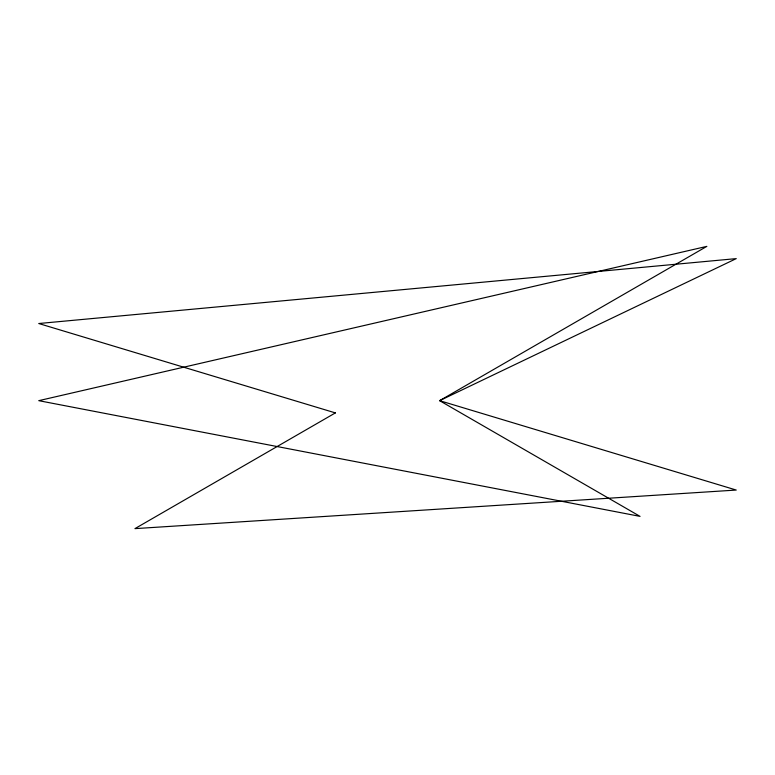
<?xml version="1.0" encoding="UTF-8"?>
<svg xmlns="http://www.w3.org/2000/svg" width="775" height="775" viewBox="0 0 775 775"><rect width="100%" height="100%" fill="white"/><g stroke="black" fill="none" stroke-linecap="round" stroke-linejoin="round"><path stroke-width="1.16" d="M335.381 412.901L134.947 528.627L736.25 490.052L439.619 400.665L706.858 246.373L38.75 400.665L640.053 516.382L439.619 400.665L736.25 258.618L38.75 323.524L335.381 412.901"/></g></svg>
